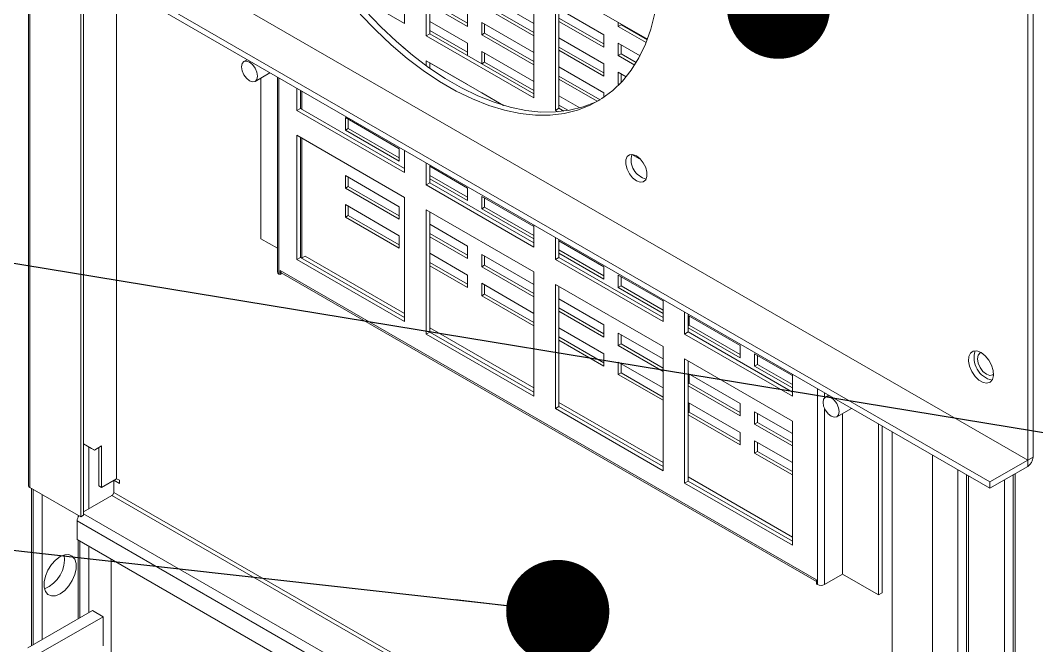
# Model space of a CAD drawing. Header units: millimetres. Extents: x 2 to 8402, y 4 to 5944.
# Drawn here: x 3979.3 to 4179.5, y 2286.6 to 2409.9 of the extents above; entities that cross this region are included whole.
import ezdxf

# ---------------------------------------------------------------- set-up
doc = ezdxf.new("R2010")
doc.units = ezdxf.units.MM
doc.header["$LTSCALE"] = 20
doc.layers.add('A-TITLEBLOCK', color=7, linetype='Continuous', lineweight=15)
doc.dimstyles.new('SLDDIMSTYLE1', dxfattribs={"dimtxt": 0.18, "dimasz": 20.32, "dimexe": 0, "dimexo": 0.0625, "dimgap": 0, "dimtad": 0, "dimtih": 1, "dimtoh": 1, "dimdec": 0, "dimrnd": 1e-09, "dimzin": 0, "dimdsep": 46, "dimtxsty": 'Standard', "dimblk1": 'DOT', "dimblk2": 'DOT', "dimsah": 1, "dimcen": 0.09, "dimadec": 0, "dimazin": 0, "dimtfac": 20.32, "dimtdec": 0, "dimtofl": 0, "dimtmove": 0, "dimatfit": 3, "dimldrblk": 'DOT', "dimfxl": 0, "dimfrac": 2, "dimtolj": 1, "dimtzin": 0, "dimarcsym": 0})

# ---------------------------------------------------------------- blocks, each defined once
blk = doc.blocks.new('_DOT')
at = {"color": 0, "linetype": 'ByBlock', "lineweight": -2}
blk.add_line((-0.5, 0), (-1, 0), dxfattribs=at)
at = {"color": 0, "linetype": 'ByBlock', "const_width": 0.5}
blk.add_lwpolyline([(-0.25, 0, 1), (0.25, 0, 1)], format="xyb", close=True, dxfattribs=at)

msp = doc.modelspace()

# ---------------------------------------------------------------- linework, layer by layer
at = {"color": 7, "linetype": 'Continuous', "lineweight": 15}
for p, q in [((3980.92, 2670.37), (3980.92, 2318.124)), ((3991.196, 2312.001), (3991.196, 2664.438)), ((3991.761, 2312.327), (3991.761, 2664.112)), ((3998.267, 2319.51), (3998.267, 2660.356)), ((4177.695, 2435.01), (4177.695, 2323.144)), ((4178.756, 2435.623), (4178.756, 2323.757)), ((4054.977, 2409.254), (4054.977, 2433.75)), ((4059.219, 2431.301), (4059.219, 2406.805)), ((4059.926, 2407.213), (4059.926, 2430.893)), ((4177.695, 2323.144), (4012.232, 2418.664)), ((4080.433, 2394.559), (4080.433, 2419.055)), ((4102.796, 2406.145), (4084.675, 2416.606)), ((4084.675, 2416.606), (4084.675, 2392.11)), ((4085.382, 2392.518), (4085.382, 2416.198)), ((4170.27, 2318.858), (4004.808, 2414.378)), ((4043.955, 2415.617), (4054.977, 2409.254)), ((4080.433, 2409.256), (4070.18, 2415.175)), ((4170.27, 2317.633), (4004.808, 2413.153)), ((4059.927, 2413.581), (4067.351, 2409.295)), ((4059.927, 2412.928), (4067.351, 2408.642)), ((4070.18, 2412.725), (4080.433, 2406.806)), ((4070.745, 2413.052), (4080.433, 2407.459)), ((4094.221, 2407.012), (4085.382, 2412.114)), ((4067.351, 2408.642), (4067.351, 2411.092)), ((4085.382, 2410.318), (4094.221, 2405.215)), ((4067.351, 2405.376), (4059.927, 2409.662)), ((4080.433, 2403.54), (4070.18, 2409.459)), ((4070.18, 2409.459), (4070.18, 2407.009)), ((4070.745, 2409.132), (4070.745, 2407.336)), ((4085.382, 2409.664), (4094.221, 2404.562)), ((4097.05, 2409.462), (4097.05, 2408.645)), ((4097.615, 2408.971), (4097.05, 2408.645)), ((4097.05, 2408.645), (4102.537, 2405.477)), ((4097.615, 2409.136), (4097.615, 2408.971)), ((4097.615, 2408.971), (4102.745, 2406.01)), ((4059.926, 2407.213), (4059.219, 2406.805)), ((4059.219, 2406.805), (4080.433, 2394.559)), ((4080.433, 2395.375), (4059.926, 2407.213)), ((4059.927, 2407.866), (4067.351, 2403.579)), ((4070.745, 2407.336), (4070.18, 2407.009)), ((4070.18, 2407.009), (4080.433, 2401.09)), ((4070.745, 2407.336), (4080.433, 2401.743)), ((4094.221, 2401.296), (4085.382, 2406.398)), ((4094.221, 2404.562), (4094.221, 2407.012)), ((4054.977, 2404.355), (4054.626, 2404.558)), ((4054.977, 2404.258), (4054.977, 2404.355)), ((4067.351, 2402.927), (4067.351, 2405.376)), ((4085.382, 2404.602), (4094.221, 2399.499)), ((4101.35, 2402.896), (4097.05, 2405.379)), ((4097.05, 2405.379), (4097.05, 2402.929)), ((4097.615, 2405.052), (4097.615, 2403.256)), ((4023.951, 2402.102), (4023.305, 2401.728)), ((4080.433, 2397.824), (4070.18, 2403.743)), ((4070.18, 2403.743), (4070.18, 2401.294)), ((4070.745, 2403.417), (4070.745, 2401.62)), ((4085.382, 2403.949), (4094.221, 2398.846)), ((4097.615, 2403.256), (4097.05, 2402.929)), ((4097.05, 2402.929), (4100.293, 2401.057)), ((4097.615, 2403.256), (4100.59, 2401.538)), ((4074.49, 2393.09), (4059.219, 2401.906)), ((4059.219, 2401.906), (4059.219, 2400.917)), ((4059.926, 2400.41), (4059.926, 2401.498)), ((4059.927, 2401.497), (4067.351, 2397.211)), ((4070.745, 2401.62), (4070.18, 2401.294)), ((4070.745, 2401.62), (4080.433, 2396.028)), ((4094.221, 2395.58), (4085.382, 2400.683)), ((4094.221, 2398.846), (4094.221, 2401.296)), ((4025.555, 2397.831), (4028.452, 2399.504)), ((4026.692, 2398.488), (4026.692, 2366.791)), ((4029.935, 2398.647), (4029.935, 2360.259)), ((4085.382, 2398.886), (4093.492, 2394.204)), ((4085.382, 2398.233), (4092.893, 2393.897)), ((4098.636, 2398.747), (4097.05, 2399.663)), ((4097.05, 2399.663), (4097.05, 2397.213)), ((4097.615, 2399.336), (4097.615, 2397.581)), ((4033.764, 2396.437), (4033.764, 2392.105)), ((4067.351, 2397.211), (4067.351, 2397.211)), ((4097.53, 2397.491), (4097.05, 2397.213)), ((4097.05, 2397.213), (4097.184, 2397.136)), ((4034.471, 2392.513), (4034.471, 2396.029)), ((4034.764, 2392.344), (4034.764, 2395.86)), ((4070.18, 2395.579), (4070.18, 2395.578)), ((4070.18, 2395.578), (4074.487, 2393.091)), ((4070.18, 2395.578), (4070.18, 2395.578)), ((4089.491, 2392.595), (4085.382, 2394.967)), ((4094.221, 2394.675), (4094.221, 2395.58)), ((4034.471, 2392.513), (4033.764, 2392.105)), ((4033.764, 2392.105), (4054.977, 2379.859)), ((4054.977, 2380.675), (4034.471, 2392.513)), ((4085.382, 2392.518), (4084.675, 2392.11)), ((4084.675, 2392.11), (4085.161, 2391.829)), ((4085.382, 2393.17), (4087.255, 2392.089)), ((4086.359, 2391.954), (4085.382, 2392.518)), ((4053.916, 2384.553), (4043.309, 2390.676)), ((4043.309, 2390.676), (4043.309, 2388.226)), ((4043.875, 2390.349), (4043.875, 2388.553)), ((4043.875, 2388.553), (4043.309, 2388.226)), ((4043.309, 2388.226), (4053.916, 2382.103)), ((4043.875, 2388.553), (4053.916, 2382.756)), ((4054.977, 2374.96), (4033.764, 2387.206)), ((4033.764, 2387.206), (4033.764, 2362.709)), ((4034.471, 2363.118), (4034.471, 2386.797)), ((4034.764, 2363.041), (4034.764, 2386.628)), ((4053.916, 2382.103), (4053.916, 2384.553)), ((4054.977, 2379.859), (4054.977, 2384.191)), ((4099.736, 2383.415), (4101.551, 2382.368)), ((4059.219, 2381.742), (4059.219, 2377.41)), ((4059.926, 2377.818), (4059.926, 2381.334)), ((4067.351, 2376.797), (4059.927, 2381.083)), ((4053.916, 2373.121), (4043.309, 2379.244)), ((4043.309, 2379.244), (4043.309, 2376.795)), ((4043.875, 2378.918), (4043.875, 2377.121)), ((4059.927, 2379.287), (4067.351, 2375.001)), ((4059.927, 2378.634), (4067.351, 2374.347)), ((4043.875, 2377.121), (4043.309, 2376.795)), ((4043.309, 2376.795), (4053.916, 2370.672)), ((4043.875, 2377.121), (4053.916, 2371.325)), ((4059.926, 2377.818), (4059.219, 2377.41)), ((4059.219, 2377.41), (4080.433, 2365.163)), ((4080.433, 2365.98), (4059.926, 2377.818)), ((4067.351, 2374.347), (4067.351, 2376.797)), ((4054.977, 2350.463), (4054.977, 2374.96)), ((4080.433, 2369.245), (4070.18, 2375.164)), ((4070.18, 2375.164), (4070.18, 2372.715)), ((4070.745, 2374.838), (4070.745, 2373.041)), ((4053.916, 2367.406), (4043.309, 2373.529)), ((4043.309, 2373.529), (4043.309, 2371.079)), ((4043.875, 2373.202), (4043.875, 2371.406)), ((4053.916, 2370.672), (4053.916, 2373.121)), ((4080.433, 2360.264), (4059.219, 2372.51)), ((4059.219, 2372.51), (4059.219, 2348.014)), ((4059.926, 2348.422), (4059.926, 2372.102)), ((4070.745, 2373.041), (4070.18, 2372.715)), ((4070.18, 2372.715), (4080.433, 2366.796)), ((4070.745, 2373.041), (4080.433, 2367.449)), ((4043.875, 2371.406), (4043.309, 2371.079)), ((4043.309, 2371.079), (4053.916, 2364.956)), ((4043.875, 2371.406), (4053.916, 2365.609)), ((4067.351, 2365.365), (4059.927, 2369.652)), ((4080.433, 2365.163), (4080.433, 2369.496)), ((4026.692, 2366.791), (4029.935, 2364.919)), ((4053.916, 2364.956), (4053.916, 2367.406)), ((4059.927, 2367.855), (4067.351, 2363.569)), ((4059.927, 2367.202), (4067.351, 2362.916)), ((4084.675, 2367.046), (4084.675, 2362.714)), ((4085.382, 2363.122), (4085.382, 2366.638)), ((4094.221, 2361.285), (4085.382, 2366.388)), ((4067.351, 2362.916), (4067.351, 2365.365)), ((4085.382, 2364.591), (4094.221, 2359.489)), ((4034.471, 2363.118), (4033.764, 2362.709)), ((4033.764, 2362.709), (4054.977, 2350.463)), ((4054.977, 2351.28), (4034.471, 2363.118)), ((4034.683, 2362.995), (4035.39, 2363.403)), ((4035.39, 2363.403), (4054.977, 2352.095)), ((4067.351, 2359.65), (4059.927, 2363.936)), ((4059.927, 2362.139), (4067.351, 2357.853)), ((4080.433, 2357.814), (4070.18, 2363.733)), ((4070.18, 2363.733), (4070.18, 2361.283)), ((4070.745, 2363.406), (4070.745, 2361.61)), ((4085.382, 2363.122), (4084.675, 2362.714)), ((4084.675, 2362.714), (4105.888, 2350.468)), ((4085.382, 2363.938), (4094.221, 2358.836)), ((4105.888, 2351.285), (4085.382, 2363.122)), ((4136.082, 2299.56), (4030.44, 2360.545)), ((4030.44, 2359.729), (4030.44, 2360.545)), ((4030.647, 2360.087), (4136.082, 2299.221)), ((4059.927, 2361.486), (4067.351, 2357.2)), ((4070.745, 2361.61), (4070.18, 2361.283)), ((4070.18, 2361.283), (4080.433, 2355.364)), ((4070.745, 2361.61), (4080.433, 2356.017)), ((4080.433, 2335.768), (4080.433, 2360.264)), ((4094.221, 2358.836), (4094.221, 2361.285)), ((4030.228, 2359.851), (4030.44, 2359.729)), ((4030.854, 2359.968), (4030.44, 2359.729)), ((4067.351, 2357.2), (4067.351, 2359.65)), ((4105.888, 2354.55), (4097.05, 2359.652)), ((4097.05, 2359.652), (4097.05, 2357.203)), ((4097.615, 2359.326), (4097.615, 2357.529)), ((4080.433, 2352.098), (4070.18, 2358.017)), ((4070.18, 2358.017), (4070.18, 2355.567)), ((4070.745, 2357.69), (4070.745, 2355.894)), ((4105.888, 2345.569), (4084.675, 2357.815)), ((4084.675, 2357.815), (4084.675, 2333.319)), ((4085.382, 2333.727), (4085.382, 2357.407)), ((4097.615, 2357.529), (4097.05, 2357.203)), ((4097.05, 2357.203), (4105.888, 2352.1)), ((4097.615, 2357.529), (4105.888, 2352.753)), ((4070.745, 2355.894), (4070.18, 2355.567)), ((4070.18, 2355.567), (4080.433, 2349.648)), ((4070.745, 2355.894), (4080.433, 2350.301)), ((4094.221, 2349.854), (4085.382, 2354.956)), ((4105.888, 2350.468), (4105.888, 2354.8)), ((4085.382, 2353.16), (4094.221, 2348.057)), ((4085.382, 2352.507), (4094.221, 2347.404)), ((4110.131, 2352.351), (4110.131, 2348.019)), ((4110.838, 2348.427), (4110.838, 2351.943)), ((4121.091, 2345.774), (4110.838, 2351.692)), ((4111.05, 2351.57), (4111.05, 2349.774)), ((4059.926, 2348.422), (4059.219, 2348.014)), ((4080.433, 2336.584), (4059.926, 2348.422)), ((4059.927, 2349.238), (4080.433, 2337.4)), ((4094.221, 2344.138), (4085.382, 2349.24)), ((4094.221, 2347.404), (4094.221, 2349.854)), ((4105.888, 2343.118), (4097.05, 2348.221)), ((4097.05, 2348.221), (4097.05, 2345.771)), ((4110.838, 2348.427), (4110.131, 2348.019)), ((4111.05, 2349.774), (4110.838, 2349.651)), ((4110.838, 2349.243), (4121.091, 2343.324)), ((4131.344, 2336.589), (4110.838, 2348.427)), ((4111.05, 2349.774), (4121.091, 2343.977)), ((4059.219, 2348.014), (4080.433, 2335.768)), ((4085.382, 2347.444), (4094.221, 2342.341)), ((4085.382, 2346.791), (4094.221, 2341.688)), ((4097.615, 2346.098), (4097.05, 2345.771)), ((4097.615, 2347.894), (4097.615, 2346.098)), ((4097.615, 2346.098), (4105.888, 2341.322)), ((4110.131, 2348.019), (4131.344, 2335.773)), ((4094.221, 2341.688), (4094.221, 2344.138)), ((4097.05, 2345.771), (4105.888, 2340.669)), ((4105.888, 2321.073), (4105.888, 2345.569)), ((4121.091, 2343.324), (4121.091, 2345.774)), ((4131.344, 2339.855), (4123.92, 2344.141)), ((4123.92, 2344.141), (4123.92, 2341.691)), ((4105.888, 2337.403), (4097.05, 2342.505)), ((4097.05, 2342.505), (4097.05, 2340.055)), ((4097.615, 2342.179), (4097.615, 2340.382)), ((4131.344, 2330.874), (4110.131, 2343.12)), ((4110.131, 2343.12), (4110.131, 2318.623)), ((4110.838, 2319.032), (4110.838, 2342.711)), ((4124.485, 2343.814), (4124.485, 2342.018)), ((4097.615, 2340.382), (4097.05, 2340.055)), ((4097.05, 2340.055), (4105.888, 2334.953)), ((4097.615, 2340.382), (4105.888, 2335.606)), ((4121.091, 2334.342), (4110.838, 2340.261)), ((4111.05, 2340.138), (4111.05, 2338.342)), ((4124.485, 2342.018), (4123.92, 2341.691)), ((4123.92, 2341.691), (4131.344, 2337.405)), ((4124.485, 2342.018), (4131.344, 2338.058)), ((4131.344, 2335.773), (4131.344, 2340.105)), ((4111.05, 2338.342), (4110.838, 2338.219)), ((4111.05, 2338.342), (4121.091, 2332.545)), ((4110.838, 2337.811), (4121.091, 2331.892)), ((4085.382, 2334.543), (4105.888, 2322.705)), ((4121.091, 2328.626), (4110.838, 2334.545)), ((4111.05, 2334.423), (4111.05, 2332.626)), ((4121.091, 2331.892), (4121.091, 2334.342)), ((4138.503, 2335.973), (4137.856, 2335.599)), ((4085.382, 2333.727), (4084.675, 2333.319)), ((4084.675, 2333.319), (4105.888, 2321.073)), ((4105.888, 2321.889), (4085.382, 2333.727)), ((4111.05, 2332.626), (4110.838, 2332.504)), ((4110.838, 2332.095), (4121.091, 2326.177)), ((4111.05, 2332.626), (4121.091, 2326.83)), ((4131.344, 2328.423), (4123.92, 2332.709)), ((4123.92, 2332.709), (4123.92, 2330.26)), ((4124.485, 2332.383), (4124.485, 2330.586)), ((4140.106, 2331.702), (4143.003, 2333.375)), ((4141.244, 2332.359), (4141.244, 2300.662)), ((4124.485, 2330.586), (4123.92, 2330.26)), ((4123.92, 2330.26), (4131.344, 2325.973)), ((4124.485, 2330.586), (4131.344, 2326.626)), ((4131.344, 2306.377), (4131.344, 2330.874)), ((4148.315, 2330.308), (4148.315, 2296.58)), ((4121.091, 2326.177), (4121.091, 2328.626)), ((4149.022, 2329.9), (4149.022, 2296.988)), ((4151.002, 2328.757), (4151.002, 2219.746)), ((3991.761, 2326.37), (3993.883, 2325.145)), ((3991.761, 2326.37), (3993.317, 2325.471)), ((4131.344, 2322.707), (4123.92, 2326.993)), ((4123.92, 2326.993), (4123.92, 2324.544)), ((4124.485, 2326.667), (4124.485, 2324.87)), ((3992.787, 2325.778), (3992.787, 2313.57)), ((3993.317, 2325.471), (3993.883, 2325.145)), ((3993.883, 2325.145), (3995.297, 2325.961)), ((3994.731, 2325.635), (3994.731, 2318.122)), ((3995.297, 2325.961), (3995.297, 2317.796)), ((4124.485, 2324.87), (4123.92, 2324.544)), ((4123.92, 2324.544), (4131.344, 2320.258)), ((4124.485, 2324.87), (4131.344, 2320.911)), ((4158.957, 2142.174), (4158.957, 2324.165)), ((4177.695, 2323.144), (4170.27, 2318.858)), ((4177.695, 2323.144), (4178.756, 2323.757)), ((4177.695, 2323.144), (4177.695, 2321.919)), ((4163.907, 2139.316), (4163.907, 2321.307)), ((4165.674, 2139.829), (4165.674, 2320.287)), ((4166.028, 2138.092), (4166.028, 2320.083)), ((4177.695, 2321.919), (4170.27, 2317.633)), ((4174.867, 2134.523), (4174.867, 2320.287)), ((4175.22, 2132.785), (4175.22, 2320.491)), ((3994.731, 2318.122), (3995.297, 2317.796)), ((3995.297, 2317.796), (3998.267, 2319.51)), ((3997.701, 2319.184), (3998.267, 2319.51)), ((3997.701, 2319.184), (3997.701, 2316.816)), ((3997.701, 2319.184), (3998.832, 2318.53)), ((3997.736, 2319.204), (3997.736, 2319.204)), ((3998.832, 2319.184), (3998.267, 2319.51)), ((3998.832, 2319.184), (3998.267, 2319.51)), ((3998.832, 2318.53), (3998.832, 2319.184)), ((4110.838, 2319.032), (4110.131, 2318.623)), ((4110.131, 2318.623), (4131.344, 2306.377)), ((4110.838, 2319.847), (4131.344, 2308.009)), ((4131.344, 2307.194), (4110.838, 2319.032)), ((4170.27, 2317.633), (4170.27, 2318.858)), ((4173.099, 2134.009), (4173.099, 2319.266)), ((3981.155, 2317.797), (3991.196, 2312.001)), ((3981.473, 2317.613), (3981.473, 2286.585)), ((3981.827, 2317.409), (3981.827, 2286.789)), ((3983.594, 2316.389), (3983.594, 2287.809)), ((3997.348, 2316.203), (3991.761, 2312.978)), ((3990.665, 2312.307), (3990.665, 2311.91)), ((3991.196, 2312.001), (3991.761, 2312.327)), ((3990.489, 2307.508), (3990.489, 2311.182)), ((4158.957, 2210.253), (3990.489, 2307.508)), ((3990.665, 2307.406), (3990.665, 2291.891)), ((3991.019, 2307.202), (3991.019, 2292.095)), ((3992.787, 2306.181), (3992.787, 2293.116)), ((3997.206, 2283.828), (3997.206, 2303.63)), ((4137.708, 2298.621), (4141.244, 2300.662)), ((4141.244, 2300.662), (4148.315, 2296.58)), ((4136.082, 2298.743), (4136.082, 2299.56)), ((4136.082, 2298.743), (4136.294, 2298.621)), ((4149.022, 2296.988), (4148.315, 2296.58)), ((3993.494, 2293.524), (3980.766, 2286.176)), ((3995.615, 2292.299), (3982.887, 2284.952)), ((3993.494, 2293.524), (3995.615, 2292.299)), ((3995.615, 2292.299), (3995.615, 2286.584))]:
    msp.add_line(p, q, dxfattribs=at)
at = {"color": 8, "linetype": 'Continuous', "lineweight": 15}
for p, q in [((3981.155, 2670.235), (3981.155, 2317.797)), ((4030.228, 2398.478), (4030.228, 2359.851)), ((4136.294, 2337.248), (4136.294, 2298.621)), ((4137.708, 2336.431), (4137.708, 2335.488)), ((4137.708, 2333.283), (4137.708, 2298.621)), ((4151.002, 2227.5), (3997.348, 2316.203)), ((4151.002, 2228.317), (3997.701, 2316.816)), ((4151.002, 2220.643), (3991.761, 2312.57)), ((4158.957, 2213.927), (3990.489, 2311.182))]:
    msp.add_line(p, q, dxfattribs=at)
at = {"color": 7, "linetype": 'Continuous', "lineweight": 15, "flags": 128}
for points in [[(4104.271, 2411.265), (4103.464, 2408.113), (4102.417, 2405.183), (4101.135, 2402.492), (4099.627, 2400.057), (4097.902, 2397.892), (4095.97, 2396.011), (4093.843, 2394.424), (4091.533, 2393.141), (4089.055, 2392.171), (4086.423, 2391.518), (4083.653, 2391.186), (4080.761, 2391.179), (4077.766, 2391.495), (4074.685, 2392.132), (4071.537, 2393.088), (4068.341, 2394.356), (4065.115, 2395.929), (4061.88, 2397.797), (4058.654, 2399.948), (4055.458, 2402.371), (4052.309, 2405.05), (4049.229, 2407.969), (4046.233, 2411.111)], [(4093.492, 2394.205), (4092.594, 2393.754), (4090.115, 2392.783), (4087.483, 2392.13), (4084.713, 2391.799), (4081.822, 2391.791), (4078.827, 2392.107), (4075.746, 2392.745), (4072.598, 2393.7), (4069.401, 2394.968), (4066.176, 2396.541), (4062.94, 2398.409), (4059.715, 2400.56), (4056.518, 2402.983), (4053.37, 2405.662), (4050.289, 2408.581), (4047.294, 2411.723)], [(4022.839, 2400.698), (4022.96, 2401.331), (4023.305, 2401.728), (4023.821, 2401.829), (4024.43, 2401.617), (4025.039, 2401.126), (4025.555, 2400.429), (4025.9, 2399.634), (4026.021, 2398.861), (4025.9, 2398.228), (4025.555, 2397.831), (4025.039, 2397.731), (4024.43, 2397.943), (4023.821, 2398.434), (4023.305, 2399.13), (4022.96, 2399.925), (4022.839, 2400.698)], [(4100.62, 2383.153), (4101.346, 2382.586), (4101.984, 2381.793), (4102.458, 2380.867), (4102.71, 2379.923), (4102.71, 2379.072), (4102.458, 2378.418), (4101.984, 2378.04), (4101.346, 2377.982), (4100.62, 2378.254), (4099.895, 2378.82), (4099.257, 2379.614), (4098.783, 2380.539), (4098.531, 2381.484), (4098.531, 2382.335), (4098.783, 2382.989), (4099.257, 2383.367), (4099.895, 2383.424), (4100.62, 2383.153)], [(4168.503, 2344.374), (4169.306, 2343.755), (4170.023, 2342.893), (4170.575, 2341.883), (4170.902, 2340.832), (4170.969, 2339.856), (4170.769, 2339.059), (4170.324, 2338.529), (4169.681, 2338.322), (4168.91, 2338.462), (4168.095, 2338.932), (4167.325, 2339.682), (4166.682, 2340.631), (4166.236, 2341.676), (4166.036, 2342.703), (4166.104, 2343.602), (4166.431, 2344.275), (4166.983, 2344.648), (4167.699, 2344.683), (4168.503, 2344.374)], [(4168.503, 2344.373), (4168.313, 2344.293), (4167.93, 2343.852), (4167.796, 2343.148), (4167.93, 2342.29), (4168.313, 2341.406), (4168.887, 2340.632), (4169.563, 2340.087), (4170.24, 2339.851), (4170.813, 2339.963), (4170.978, 2340.087)], [(4137.39, 2334.569), (4137.511, 2335.202), (4137.856, 2335.599), (4138.372, 2335.7), (4138.981, 2335.488), (4139.59, 2334.997), (4140.106, 2334.3), (4140.451, 2333.505), (4140.572, 2332.732), (4140.451, 2332.099), (4140.106, 2331.702), (4139.59, 2331.602), (4138.981, 2331.814), (4138.372, 2332.305), (4137.856, 2333.001), (4137.511, 2333.796), (4137.39, 2334.569)], [(3987.13, 2304.14), (3988.026, 2304.508), (3988.85, 2304.549), (3989.535, 2304.26), (3990.024, 2303.663), (3990.279, 2302.806), (3990.279, 2301.761), (3990.024, 2300.61), (3989.535, 2299.447), (3988.85, 2298.367), (3988.026, 2297.457), (3987.13, 2296.791), (3986.233, 2296.422), (3985.41, 2296.381), (3984.725, 2296.671), (3984.235, 2297.268), (3983.98, 2298.124), (3983.98, 2299.17), (3984.235, 2300.321), (3984.725, 2301.483), (3985.41, 2302.563), (3986.233, 2303.473), (3987.13, 2304.14)]]:
    msp.add_lwpolyline(points, dxfattribs=at)
at = {"color": 7, "linetype": 'Continuous', "lineweight": 15}
for centre, radius, start, end in [((4103.48, 2382.358), 3.89, 164.22418, 256.23166), ((4030.436, 2360.309), 0.503, 185.69197, 245.62614), ((4030.916, 2360.485), 0.48, 172.74507, 235.94502), ((4171.596, 2343.301), 4.459, 161.58036, 258.41421), ((4176.453, 2323.861), 2.305, 302.60651, 357.39349), ((3981.321, 2318.164), 0.402, 185.69747, 245.62682), ((3996.934, 2316.85), 0.768, 302.60282, 357.39521), ((3992.445, 2311.097), 1.959, 145.39215, 177.52045), ((3981.676, 2303.614), 6.299, 292.10449, 7.90091), ((4137.001, 2299.985), 1.537, 242.6103, 297.38871)]:
    msp.add_arc(centre, radius, start, end, dxfattribs=at)

# ---------------------------------------------------------------- leaders
at = {"layer": 'A-TITLEBLOCK'}
for points in [[(4128.618, 2412.435), (3247.878, 2563.667)], [(4248.803, 2317.338), (3247.878, 2482.173)], [(4085.138, 2293.338), (3247.878, 2387.097)]]:
    msp.add_leader(points, dimstyle='SLDDIMSTYLE1', dxfattribs=at)

doc.saveas('drawing.dxf')
